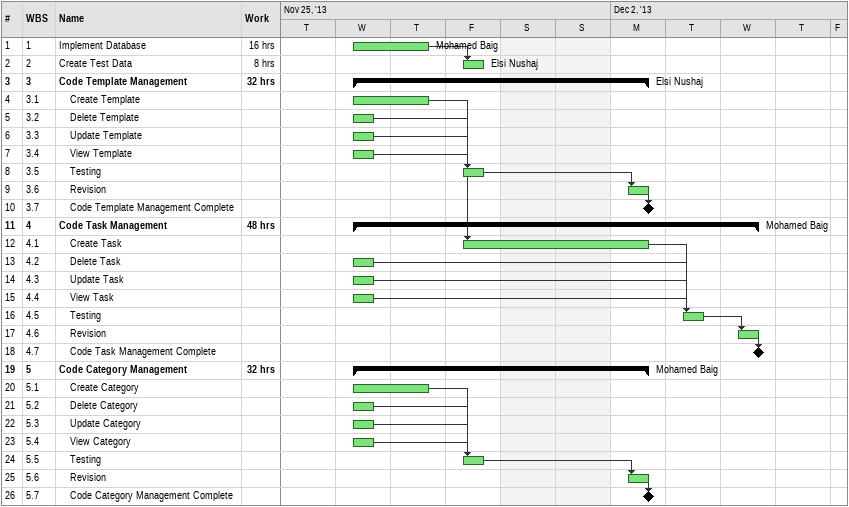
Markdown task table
| ID | WBS | Task | Start | Finish | Predecessors | Resources | Work (h) |
|---|---|---|---|---|---|---|---|
| 1 | 1 | Implement Database | 2013-11-27 | 2013-11-28 |  | Mohamed Baig | 16 |
| 2 | 2 | Create Test Data | 2013-11-29 | 2013-11-29 | 1 | Elsi Nushaj | 8 |
| 3 | 3 | **Code Template Management** | 2013-11-27 | 2013-12-02 |  | Elsi Nushaj | 32 |
| 4 | 3.1 | Create Template | 2013-11-27 | 2013-11-28 |  |  |  |
| 5 | 3.2 | Delete Template | 2013-11-27 | 2013-11-27 |  |  |  |
| 6 | 3.3 | Update Template | 2013-11-27 | 2013-11-27 |  |  |  |
| 7 | 3.4 | View Template | 2013-11-27 | 2013-11-27 |  |  |  |
| 8 | 3.5 | Testing | 2013-11-29 | 2013-11-29 | 4, 5, 7, 6 |  |  |
| 9 | 3.6 | Revision | 2013-12-02 | 2013-12-02 | 8 |  |  |
| 10 | 3.7 | Code Template Management Complete (milestone) | 2013-12-02 | 2013-12-02 | 9 |  |  |
| 11 | 4 | **Code Task Management** | 2013-11-27 | 2013-12-04 |  | Mohamed Baig | 48 |
| 12 | 4.1 | Create Task | 2013-11-29 | 2013-12-02 | 4 |  |  |
| 13 | 4.2 | Delete Task | 2013-11-27 | 2013-11-27 |  |  |  |
| 14 | 4.3 | Update Task | 2013-11-27 | 2013-11-27 |  |  |  |
| 15 | 4.4 | View Task | 2013-11-27 | 2013-11-27 |  |  |  |
| 16 | 4.5 | Testing | 2013-12-03 | 2013-12-03 | 15, 12, 13, 14 |  |  |
| 17 | 4.6 | Revision | 2013-12-04 | 2013-12-04 | 16 |  |  |
| 18 | 4.7 | Code Task Management Complete (milestone) | 2013-12-04 | 2013-12-04 | 17 |  |  |
| 19 | 5 | **Code Category Management** | 2013-11-27 | 2013-12-02 |  | Mohamed Baig | 32 |
| 20 | 5.1 | Create Category | 2013-11-27 | 2013-11-28 |  |  |  |
| 21 | 5.2 | Delete Category | 2013-11-27 | 2013-11-27 |  |  |  |
| 22 | 5.3 | Update Category | 2013-11-27 | 2013-11-27 |  |  |  |
| 23 | 5.4 | View Category | 2013-11-27 | 2013-11-27 |  |  |  |
| 24 | 5.5 | Testing | 2013-11-29 | 2013-11-29 | 23, 20, 21, 22 |  |  |
| 25 | 5.6 | Revision | 2013-12-02 | 2013-12-02 | 24 |  |  |
| 26 | 5.7 | Code Category Management Complete (milestone) | 2013-12-02 | 2013-12-02 | 25 |  |  |
